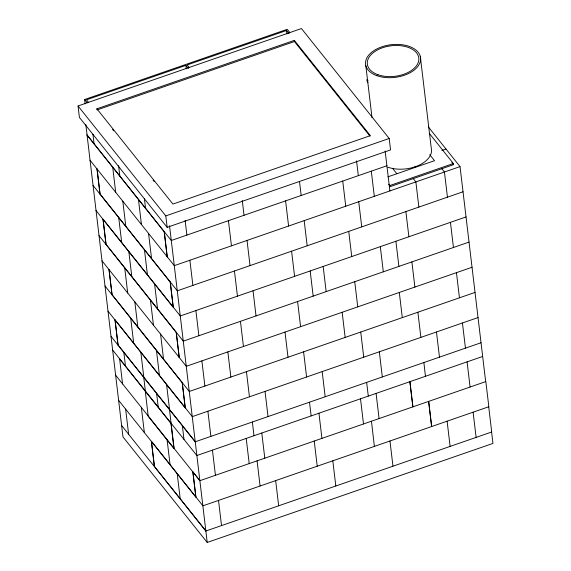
<?xml version="1.0" encoding="UTF-8"?>
<svg xmlns="http://www.w3.org/2000/svg" width="571" height="571" viewBox="0 0 571 571"><rect width="100%" height="100%" fill="white"/><g stroke="black" fill="none" stroke-linecap="round" stroke-linejoin="round"><path stroke-width="0.86" d="M85.129 103.822L84.615 99.532L287.227 29.307L289.79 32.518M188.366 68.52L185.86 65.379L86.499 99.818L88.505 102.33M289.026 33.632L286.514 30.491L187.16 64.93L189.165 67.442M78.049 105.978L301.445 28.55L389.194 138.475L390.557 149.909L167.16 227.337L79.412 117.419L78.049 105.978L165.797 215.902L167.16 227.337M96.884 108.804L294.308 40.377L370.358 135.648L172.934 204.075L96.884 108.804L97.027 109.946L294.443 41.526L369.937 136.098M165.797 215.902L389.194 138.475M386.895 165.761L171.293 240.491L87.056 134.963M441.89 150.444L445.994 149.024M387.93 176.846L434.531 160.694L429.742 154.698M389.722 185.582L453.367 163.52L453.502 164.669L389.865 186.724L389.722 185.582L388.658 184.247M485.671 381.628L460.033 166.611L174.298 265.651L89.975 160.151M463.031 191.777L177.296 290.81L100.075 194.076L97.077 168.916M466.029 216.937L180.293 315.97L103.08 219.235L106.078 244.402L183.298 341.13L469.034 242.097M472.031 267.257L186.296 366.297L101.973 260.797M475.029 292.416L189.294 391.456L112.08 294.722L109.075 269.562M478.034 317.576L192.299 416.616L115.078 319.881L118.076 345.041L195.296 441.776M481.032 342.743L195.211 441.804L110.974 336.276M482.666 356.461L196.852 455.53L112.608 350.002M85.814 124.549L122.972 436.922L207.216 542.45L492.951 443.41L491.588 431.976M428.464 127.069L460.033 166.611M429.235 133.293L453.367 163.52M451.854 162.607L453.502 164.669M441.747 168.631L444.445 172.014L447.443 197.173M414.917 166.247L415.695 167.224M413.176 178.537L415.874 181.921L418.871 207.08M392.513 168.295L396.866 173.748M112.566 129.417L113.679 130.809M153.092 180.186L154.199 181.571M84.615 99.532L87.206 102.78M86.97 134.992L164.191 231.726L167.189 256.886M92.973 185.311L170.194 282.045L173.191 307.205L95.971 210.471M98.976 235.637L176.196 332.365L179.194 357.532M104.971 285.957L182.192 382.691L185.197 407.851L107.976 311.116M119.546 358.824L145.284 391.071L148.203 416.259L173.941 448.506L170.943 423.347L145.205 391.099M199.936 480.661L192.912 471.867L195.917 497.027M115.613 375.161L199.85 480.689L485.835 381.571L488.84 406.73L202.933 505.82L151.458 441.333L154.456 466.493L205.938 530.987M118.611 400.328L195.832 497.055L192.834 471.896M121.609 425.488L205.853 531.016L491.71 431.997L488.712 406.837M450.448 222.34L453.445 247.5M456.45 272.66L459.448 297.819M462.446 322.979L465.451 348.139M467.085 361.864L470.083 387.031M473.088 412.191L476.128 437.4M420.299 56.301L431.212 147.796A27.715 16.452 -6.8 0 1 418.493 165.483A27.715 16.452 -6.8 0 1 387.859 167.196M436.472 331.987L439.47 357.146M447.107 421.191L450.112 446.351M428.693 401.377L431.69 426.537M428.607 401.406L431.605 426.566M405.881 211.584L408.886 236.744M411.884 261.903L414.889 287.063M417.886 312.223L420.884 337.39M423.889 362.549L425.438 376.303M385.139 151.008L389.893 190.921M395.896 241.248L398.901 266.407M399.3 292.466L402.298 317.626M409.935 381.671L412.94 406.837M409.857 381.699L412.854 406.866M365.833 65.801L372.021 117.705M371.307 171.164L374.312 196.324M380.315 246.643L383.312 271.81M356.561 160.915L358.324 175.668M379.322 351.793L382.327 376.953M389.964 440.998L392.962 466.157M358.724 201.727L361.728 226.887M376.082 393.405L379.087 418.572M342.736 181.064L345.74 206.231M348.738 231.391L351.736 256.55M354.741 281.71L357.739 306.87M360.736 332.029L363.741 357.196M371.457 421.212L374.376 446.401M366.653 382.384L368.295 396.11M360.501 398.808L363.499 423.967M342.15 312.273L345.155 337.432M323.165 266.45L326.162 291.617M294.308 40.377L294.443 41.526M286.514 30.491L286.928 33.925M299.518 181.592L301.174 195.475M304.179 220.634L307.177 245.794M310.174 270.954L313.179 296.113M322.18 371.6L325.177 396.759M332.814 460.804L335.812 485.971M318.939 413.211L321.937 438.378M285.593 200.871L288.591 226.037M291.588 251.197L294.593 276.357M297.591 301.517L300.589 326.676M303.594 351.843L306.591 377.003M314.228 441.048L317.226 466.207M309.511 402.191L311.145 415.916M285.008 332.079L288.005 357.239M242.268 200.528L244.031 215.281M247.029 240.441L250.027 265.601M253.032 290.76L256.029 315.92M265.03 391.406L268.027 416.566M275.665 480.611L278.669 505.778M261.789 433.025L264.794 458.185M228.443 220.684L231.441 245.844M234.445 271.004L237.443 296.163M240.441 321.323L243.446 346.49M246.444 371.65L249.441 396.809M257.078 460.854L260.083 486.014M252.361 421.998L253.995 435.723M246.208 438.421L249.206 463.588M227.858 351.886L230.855 377.053M185.86 65.379L186.267 68.813M185.125 220.335L186.881 235.088M189.879 260.248L192.884 285.407M195.882 310.567L198.879 335.734M201.884 360.893L204.882 386.053M207.88 411.213L210.885 436.372M218.522 500.424L221.519 525.584M212.433 450.126L215.438 475.286M169.537 225.738L207.216 542.45M164.277 231.698L167.274 256.857M170.279 282.017L173.277 307.177M176.275 332.336L179.28 357.503M182.277 382.663L185.275 407.822M182.342 425.68L183.983 439.406M144.42 198.701L145.555 208.244M148.553 233.403L151.558 258.563M154.555 283.73L157.553 308.89M160.558 334.049L163.556 359.209M166.561 384.369L169.558 409.535M177.196 473.58L180.193 498.74M169.473 409.564L174.112 448.449M138.453 199.479L141.451 224.639M144.456 249.798L147.454 274.965M150.451 300.125L153.456 325.284M156.454 350.444L159.452 375.604M167.089 439.656L170.094 464.815M156.604 393.44L158.238 407.166M118.575 165.59L119.817 175.996M122.815 201.163L125.813 226.323M128.818 251.483L131.815 276.642M134.82 301.802L137.818 326.969M140.816 352.129L143.821 377.288M143.735 377.317L145.369 391.042M151.372 441.362L154.37 466.521M112.715 167.232L115.713 192.398M118.711 217.558L121.716 242.718M124.714 267.878L127.711 293.037M130.716 318.204L133.714 343.364M141.351 407.408L144.349 432.568M123.843 352.4L125.477 366.125M92.937 134.214L94.072 143.756M96.991 168.945L99.989 194.104M102.994 219.264L105.992 244.431M108.997 269.591L111.995 294.75M114.992 319.91L117.997 345.07M119.632 358.795L122.544 383.983M125.634 409.122L128.632 434.281M367.938 82.595A1.72 0.478 70.9 0 1 366.875 79.84A1.72 0.478 70.9 0 1 367.974 80.697M377.995 74.744A25.916 15.381 -6.8 0 0 418.736 60.626A25.916 15.381 -6.8 0 0 382.47 47.778A25.916 15.381 -6.8 0 0 377.995 74.744M376.946 75.7A27.715 16.452 -6.8 0 0 420.52 60.597A27.715 16.452 -6.8 0 0 381.735 46.858A27.715 16.452 -6.8 0 0 376.946 75.7"/></g></svg>
